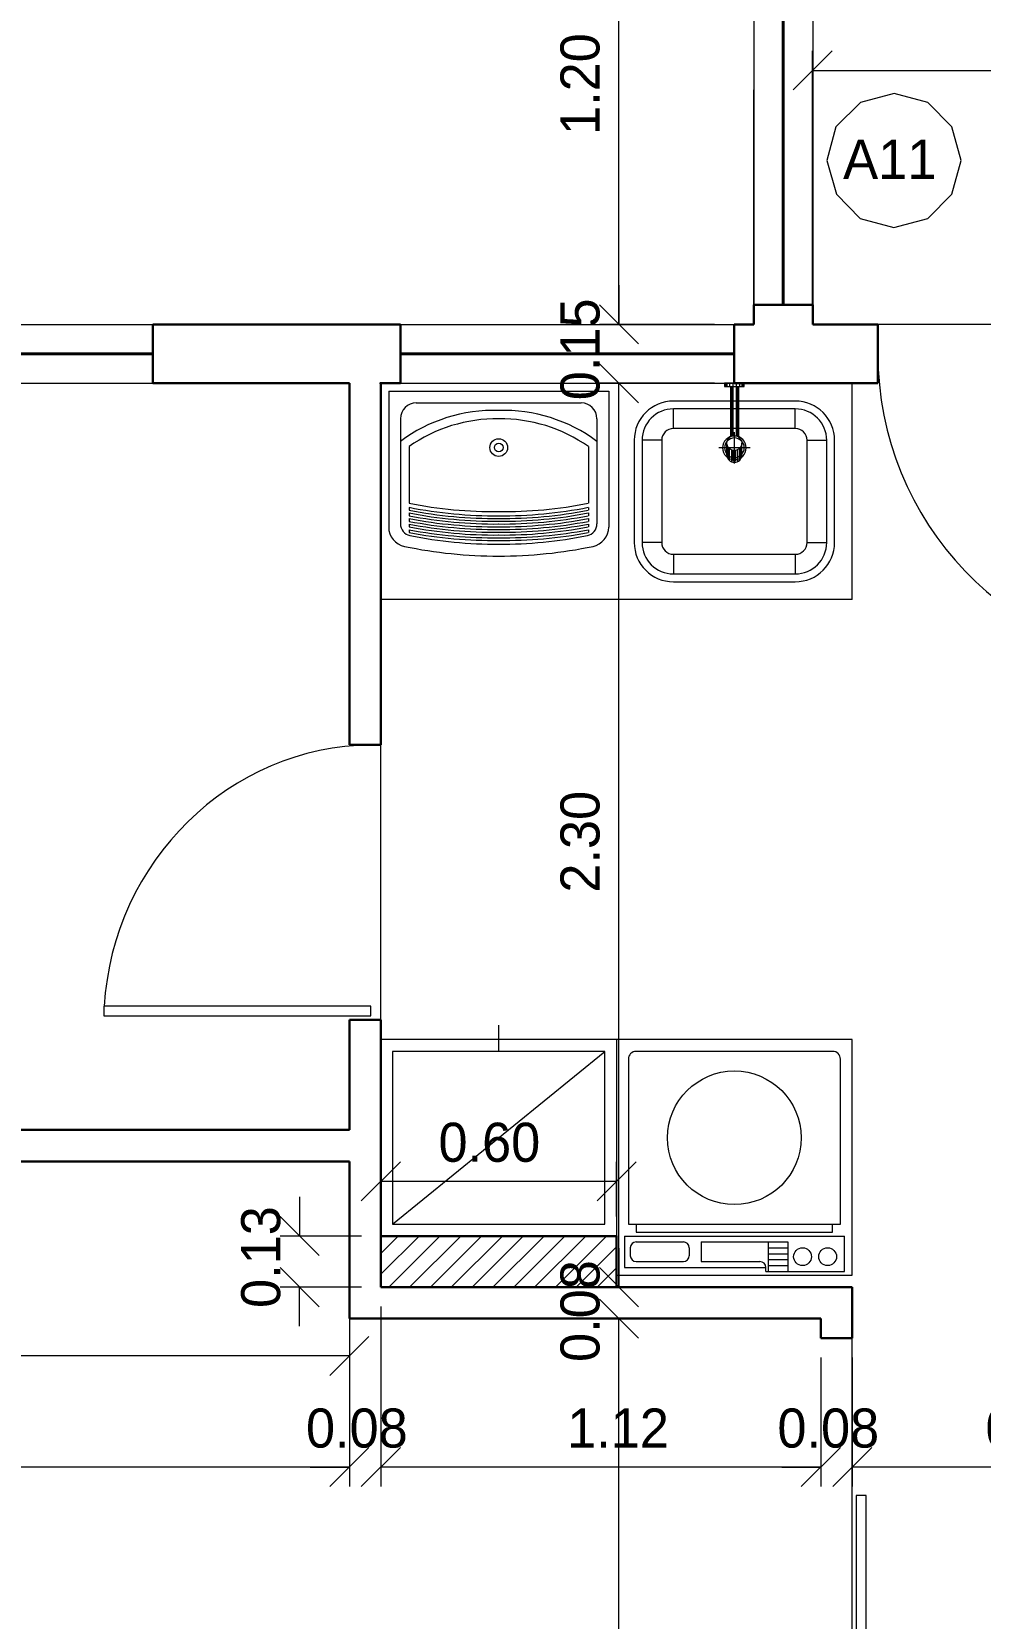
# Model space of a CAD drawing. Header units: metres. Extents: x 2.9 to 62.3, y 8 to 50.1.
# Drawn here: x 25.436 to 27.85, y 18.646 to 22.684 of the extents above; entities that cross this region are included whole.
import ezdxf
from ezdxf.enums import TextEntityAlignment as Align

# ---------------------------------------------------------------- set-up
doc = ezdxf.new("R2010")
doc.units = ezdxf.units.M
doc.header["$MEASUREMENT"] = 0
doc.linetypes.add('DGN Style 2', pattern=[1.009767, 0.60586, -0.403907])
doc.layers.get('Defpoints').update_dxf_attribs({"lineweight": 0})
for name, color, linetype, lineweight in [('00-EDIFICACOES TÉRREO', 7, 'Continuous', 0), ('34 - Mobiliário', 7, 'Continuous', 0), ('CORNIJAS_VAR NA PLANTA PTIPO 1', 7, 'Continuous', 0), ('Cotas', 13, 'Continuous', 0), ('Level 14', 7, 'Continuous', 0), ('Level 24-1', 7, 'Continuous', 0), ('Level 36', 7, 'Continuous', 0), ('Level 45', 7, 'Continuous', 0), ('Level 7', 7, 'Continuous', 0)]:
    doc.layers.add(name, color=color, linetype=linetype, lineweight=lineweight)
doc.styles.add('Style-INTL_ENGINEERING', font='INTL_ENGINEERING.shx')
doc.dimstyles.get("Standard").update_dxf_attribs({"dimtxt": 0.18, "dimasz": 0.18, "dimexe": 0.18, "dimexo": 0.0625, "dimgap": 0.09, "dimtad": 0, "dimtih": 1, "dimtoh": 1, "dimdec": 4, "dimzin": 1, "dimdsep": 46, "dimtxsty": 'Standard', "dimcen": 0, "dimadec": 0, "dimazin": 0, "dimtfac": 1, "dimtdec": 4, "dimtofl": 0, "dimtmove": 0, "dimatfit": 3, "dimfxl": 0, "dimtolj": 1, "dimtzin": 1, "dimarcsym": 0})

# ---------------------------------------------------------------- blocks, each defined once
blk = doc.blocks.new('*U36')
at = {"layer": 'Level 36', "color": 172, "linetype": 'Continuous', "lineweight": 13}
for p, q in [((-0.0243, 0.102), (-0.0243, 0.094)), ((-0.0225, 0.102), (-0.0225, 0.094)), ((-0.0191, 0.102), (-0.0191, 0.094)), ((-0.0129, 0.102), (-0.0129, 0.094)), ((-0.01, 0.094), (-0.01, -0.0339)), ((-0.0093, 0.094), (-0.0093, -0.0335)), ((-0.0075, 0.094), (-0.0075, -0.0326)), ((-0.0041, 0.102), (-0.0041, 0.094)), ((-0.0041, 0.094), (-0.0041, -0.0315)), ((0.0041, 0.102), (0.0041, 0.094)), ((0.0041, 0.094), (0.0041, -0.0315)), ((0.0075, 0.094), (0.0075, -0.0326)), ((0.0093, 0.094), (0.0093, -0.0335)), ((0.01, 0.094), (0.01, -0.0339)), ((0.0129, 0.102), (0.0129, 0.094)), ((0.0191, 0.102), (0.0191, 0.094)), ((0.0225, 0.102), (0.0225, 0.094)), ((0.0243, 0.102), (0.0243, 0.094)), ((0, -0.102), (0, -0.0222)), ((-0.0399, -0.0621), (0.0399, -0.0621)), ((-0.019, -0.08), (-0.019, -0.05)), ((-0.0183, -0.0552), (-0.0183, -0.0852)), ((-0.0165, -0.0594), (-0.0165, -0.0894)), ((-0.0131, -0.0638), (-0.0131, -0.0938)), ((-0.0075, -0.0675), (-0.0075, -0.0975)), ((0.0075, -0.0675), (0.0075, -0.0975)), ((0.0131, -0.0638), (0.0131, -0.0938)), ((0.0165, -0.0594), (0.0165, -0.0894)), ((0.0183, -0.0552), (0.0183, -0.0852)), ((0.019, -0.08), (0.019, -0.05))]:
    blk.add_line(p, q, dxfattribs=at)
at = {"layer": 'Level 36', "color": 172, "linetype": 'Continuous', "lineweight": 13, "extrusion": (0, 0, -1), "flags": 128}
for points in [[(-0.025, 0.094), (0.025, 0.094), (0.025, 0.102), (-0.025, 0.102)], [(0.004, -0.094), (0.004, -0.069), (-0.004, -0.069), (-0.004, -0.094)]]:
    blk.add_lwpolyline(points, close=True, dxfattribs=at)
at = {"layer": 'Level 36', "color": 172, "linetype": 'Continuous', "lineweight": 13, "extrusion": (0, 0, -1)}
blk.add_circle((0, -0.05), 0.019, dxfattribs=at)
for centre, radius, start, end in [((0, -0.0621), 0.03, 0, 180), ((0, -0.0621), 0.025, 0, 180), ((0, -0.0621), 0.03, 180, 0), ((0, -0.0621), 0.025, 180, 0), ((0, -0.08), 0.019, 180, 0)]:
    blk.add_arc(centre, radius, start, end, dxfattribs=at)
blk = doc.blocks.new('*U37')
at = {"layer": 'Level 36', "color": 172, "linetype": 'Continuous', "lineweight": 13}
for p, q in [((-0.155, 0.23), (0.155, 0.23)), ((-0.155, 0.21), (0.155, 0.21)), ((-0.155, 0.16), (-0.155, 0.21)), ((0.155, 0.16), (0.155, 0.21)), ((-0.255, -0.13), (-0.255, 0.13)), ((-0.235, -0.13), (-0.235, 0.13)), ((-0.185, 0.13), (-0.235, 0.13)), ((-0.185, -0.13), (-0.185, 0.13)), ((-0.155, 0.16), (0.155, 0.16)), ((0.185, 0.13), (0.185, -0.13)), ((0.185, 0.13), (0.235, 0.13)), ((0.235, 0.13), (0.235, -0.13)), ((0.255, 0.13), (0.255, -0.13)), ((-0.185, -0.13), (-0.235, -0.13)), ((0.155, -0.16), (-0.155, -0.16)), ((-0.155, -0.16), (-0.155, -0.21)), ((0.155, -0.16), (0.155, -0.21)), ((0.185, -0.13), (0.235, -0.13)), ((0.155, -0.21), (-0.155, -0.21)), ((0.155, -0.23), (-0.155, -0.23))]:
    blk.add_line(p, q, dxfattribs=at)
at = {"layer": 'Level 36', "color": 172, "linetype": 'Continuous', "lineweight": 13, "extrusion": (0, 0, -1)}
for centre, radius, start, end in [((0.155, 0.13), 0.1, 0, 90), ((0.155, 0.13), 0.08, 0, 90), ((-0.155, 0.13), 0.1, 90, 180), ((-0.155, 0.13), 0.08, 90, 180), ((0.155, 0.13), 0.03, 360, 90), ((-0.155, 0.13), 0.03, 90, 180), ((0.155, -0.13), 0.1, 270, 0), ((0.155, -0.13), 0.08, 270, 0), ((0.155, -0.13), 0.03, 270, 0), ((-0.155, -0.13), 0.1, 180, 270), ((-0.155, -0.13), 0.08, 180, 270), ((-0.155, -0.13), 0.03, 180, 270)]:
    blk.add_arc(centre, radius, start, end, dxfattribs=at)
blk = doc.blocks.new('*U38')
at = {"layer": 'Level 36', "color": 172, "linetype": 'Continuous', "lineweight": 13}
for p, q in [((-0.3, 0.3), (0.3, 0.3)), ((-0.3, -0.3), (-0.3, 0.3)), ((0.3, 0.3), (0.3, -0.3)), ((-0.27, -0.17), (-0.27, 0.25)), ((-0.25, 0.27), (0.25, 0.27)), ((0.27, 0.25), (0.27, -0.17)), ((0.3, 0.2), (0.3, -0.3)), ((0.28, -0.2), (-0.28, -0.2)), ((-0.28, -0.29), (-0.28, -0.2)), ((0.27, -0.17), (-0.27, -0.17)), ((-0.25, -0.19), (-0.25, -0.17)), ((0.25, -0.19), (-0.25, -0.19)), ((0.25, -0.17), (0.25, -0.19)), ((0.28, -0.2), (0.28, -0.28)), ((0.085, -0.215), (-0.1357, -0.215)), ((-0.1357, -0.215), (-0.1357, -0.29)), ((-0.0857, -0.23), (-0.1357, -0.23)), ((-0.0857, -0.215), (-0.0857, -0.29)), ((0.085, -0.215), (0.085, -0.265)), ((0.115, -0.23), (0.115, -0.25)), ((0.25, -0.215), (0.13, -0.215)), ((0.265, -0.23), (0.265, -0.25)), ((-0.0857, -0.245), (-0.1357, -0.245)), ((-0.0857, -0.26), (-0.1357, -0.26)), ((-0.0857, -0.275), (-0.1357, -0.275)), ((0.28, -0.28), (-0.08, -0.28)), ((-0.08, -0.29), (-0.08, -0.28)), ((0.085, -0.265), (-0.065, -0.265)), ((0.25, -0.265), (0.13, -0.265)), ((0.3, -0.3), (-0.3, -0.3)), ((-0.08, -0.29), (-0.28, -0.29))]:
    blk.add_line(p, q, dxfattribs=at)
at = {"layer": 'Level 36', "color": 172, "linetype": 'Continuous', "lineweight": 13, "extrusion": (0, 0, -1)}
for centre, radius in [((0, 0.05), 0.1701), ((0.2372, -0.2525), 0.0227), ((0.1735, -0.2525), 0.0227)]:
    blk.add_circle(centre, radius, dxfattribs=at)
for centre, radius, start, end in [((0.25, 0.25), 0.02, 0, 90), ((-0.25, 0.25), 0.02, 90, 180), ((-0.13, -0.23), 0.015, 0, 90), ((-0.25, -0.23), 0.015, 90, 180), ((0.065, -0.28), 0.015, 0, 90), ((-0.13, -0.25), 0.015, 270, 0), ((-0.25, -0.25), 0.015, 180, 270)]:
    blk.add_arc(centre, radius, start, end, dxfattribs=at)
blk = doc.blocks.new('*U39')
at = {"layer": 'Level 36', "color": 5, "linetype": 'Continuous', "lineweight": 13}
for p, q in [((-0.28, 0.2098), (-0.28, -0.1362)), ((-0.28, 0.2098), (0.28, 0.2098)), ((0.28, 0.2098), (0.28, -0.1362)), ((-0.21, 0.1798), (0.21, 0.1798)), ((-0.25, 0.1398), (-0.25, -0.128)), ((0.25, 0.1398), (0.25, -0.128)), ((-0.2282, 0.0687), (-0.2282, -0.0753)), ((0.2282, 0.0687), (0.2282, -0.0753)), ((-0.2282, -0.0858), (-0.2282, -0.0929)), ((-0.2282, -0.1001), (-0.2282, -0.1072)), ((-0.2282, -0.1143), (-0.2282, -0.1215)), ((0.2282, -0.0858), (0.2282, -0.0929)), ((0.2282, -0.1001), (0.2282, -0.1072)), ((0.2282, -0.1143), (0.2282, -0.1215)), ((-0.2282, -0.1286), (-0.2282, -0.1357)), ((-0.2282, -0.1428), (-0.2282, -0.1499)), ((0.2282, -0.1286), (0.2282, -0.1357)), ((0.2282, -0.1428), (0.2282, -0.1499))]:
    blk.add_line(p, q, dxfattribs=at)
for radius in [0.0225, 0.011]:
    blk.add_circle((0, 0.0663), radius, dxfattribs=at)
for centre, radius, start, end in [((-0.21, 0.1398), 0.04, 90, 180), ((0.21, 0.1398), 0.04, 0, 90), ((-0.0124, -0.2358), 0.3968, 88.2163, 126.789), ((-0.0048, -0.2483), 0.3878, 89.2963, 125.1797), ((0.0124, -0.2358), 0.3968, 53.211, 91.7837), ((0.0048, -0.2483), 0.3878, 54.8203, 90.7037), ((-0.0082, 1.0354), 1.1322, 258.7978, 270.4155), ((0.0082, 1.0354), 1.1322, 269.5845, 281.2022), ((-0.0082, 1.032), 1.1392, 258.8675, 270.4155), ((-0.0082, 1.032), 1.1462, 258.9363, 270.4155), ((-0.0082, 1.032), 1.1532, 259.0043, 270.4155), ((-0.0082, 1.032), 1.1602, 259.0715, 270.4155), ((-0.0082, 1.032), 1.1672, 259.1378, 270.4155), ((0.0082, 1.032), 1.1672, 269.5845, 280.8622), ((0.0082, 1.032), 1.1532, 269.5845, 280.9957), ((0.0082, 1.032), 1.1602, 269.5845, 280.9285), ((0.0082, 1.032), 1.1392, 269.5845, 281.1325), ((0.0082, 1.032), 1.1462, 269.5845, 281.0637), ((-0.23, -0.1362), 0.05, 180, 258.2868), ((-0.22, -0.128), 0.03, 180, 258.7018), ((-0.0082, 1.032), 1.1742, 259.2033, 270.4155), ((-0.0082, 1.032), 1.1812, 259.2681, 270.4155), ((-0.0082, 1.032), 1.1882, 259.3321, 270.4155), ((-0.0082, 1.032), 1.1952, 259.3953, 270.4155), ((-0.0082, 1.032), 1.2022, 259.4577, 270.4155), ((0, 0.9731), 1.1529, 258.7018, 270), ((0.0082, 1.032), 1.1952, 269.5845, 280.6047), ((0.0082, 1.032), 1.2022, 269.5845, 280.5423), ((0.0082, 1.032), 1.1812, 269.5845, 280.7319), ((0.0082, 1.032), 1.1882, 269.5845, 280.6679), ((0.0082, 1.032), 1.1742, 269.5845, 280.7967), ((0, 0.9731), 1.1529, 270, 281.2982), ((0.22, -0.128), 0.03, 281.2982, 0), ((0.23, -0.1362), 0.05, 281.7132, 0), ((0, 0.9731), 1.1829, 258.2868, 270), ((0, 0.9731), 1.1829, 270, 281.7132)]:
    blk.add_arc(centre, radius, start, end, dxfattribs=at)
blk = doc.blocks.new('*U19')
at = {"layer": 'Level 36', "color": 172, "linetype": 'Continuous', "lineweight": 13}
for p, q in [((-2.975, 3.33), (-2.975, 3.88)), ((-2.975, 3.33), (-4.175, 3.33)), ((-3.875, 2.18), (-3.875, 2.2467)), ((-3.575, 2.21), (-4.175, 2.21)), ((-3.575, 2.21), (-3.575, 1.71)), ((-4.145, 1.74), (-3.605, 2.18))]:
    blk.add_line(p, q, dxfattribs=at)
at = {"layer": 'Level 36', "color": 172, "linetype": 'Continuous', "lineweight": 13, "flags": 128}
blk.add_lwpolyline([(-4.145, 1.74), (-3.605, 1.74), (-3.605, 2.18), (-4.145, 2.18)], close=True, dxfattribs=at)
at = {"layer": 'Level 36', "color": 172, "linetype": 'Continuous', "lineweight": 13, "extrusion": (0, 0, -1)}
for name, p in [('*U36', (3.275, 3.778)), ('*U37', (3.275, 3.605)), ('*U38', (3.275, 1.91))]:
    blk.add_blockref(name, p, dxfattribs=at)
at = {"layer": 'Level 36', "color": 5, "linetype": 'Continuous', "lineweight": 13}
blk.add_blockref('*U39', (-3.875, 3.6502), dxfattribs=at)
blk = doc.blocks.new('*U70')
at = {"layer": 'Level 45', "color": 6, "linetype": 'Continuous', "lineweight": 0}
for p, q in [((-0.1446, -0.065), (-0.2746, 0.065)), ((-0.0915, -0.065), (-0.2215, 0.065)), ((-0.0385, -0.065), (-0.1685, 0.065)), ((0.0145, -0.065), (-0.1155, 0.065)), ((0.0675, -0.065), (-0.0625, 0.065)), ((0.1206, -0.065), (-0.0094, 0.065)), ((0.1736, -0.065), (0.0436, 0.065)), ((0.2266, -0.065), (0.0966, 0.065)), ((0.2797, -0.065), (0.1497, 0.065)), ((0.3, -0.0323), (0.2027, 0.065)), ((0.3, 0.0207), (0.2557, 0.065)), ((-0.1976, -0.065), (-0.3, 0.0374)), ((-0.2506, -0.065), (-0.3, -0.0156))]:
    blk.add_line(p, q, dxfattribs=at)
at = {"layer": 'Level 45', "color": 6, "linetype": 'Continuous', "lineweight": 30, "flags": 128}
blk.add_lwpolyline([(0.3, -0.065), (0.3, 0.065), (-0.3, 0.065), (-0.3, -0.065)], close=True, dxfattribs=at)
blk = doc.blocks.new('P80D_1')
at = {"layer": 'Level 14', "color": 7, "linetype": 'Continuous', "lineweight": 13}
for p, q in [((0.035, 0.875), (0.01, 0.875)), ((0.01, 0.875), (0.01, 0.075)), ((0.035, 0.075), (0.035, 0.875)), ((0.01, 0.075), (0.035, 0.075))]:
    blk.add_line(p, q, dxfattribs=at)
blk.add_arc((0, 0.0749), 0.8, 0.0001, 87.4926, dxfattribs=at)
at = {"layer": 'Level 7', "color": 7, "linetype": 'Continuous', "lineweight": 30}
for p, q in [((0, 0), (0, 0.15)), ((0.8, 0), (0.8, 0.15))]:
    blk.add_line(p, q, dxfattribs=at)
blk = doc.blocks.new('P70D_1')
at = {"layer": 'Level 14', "color": 7, "linetype": 'Continuous', "lineweight": 13}
for p, q in [((0.035, 0.705), (0.01, 0.705)), ((0.01, 0.705), (0.01, 0.025)), ((0.035, 0.025), (0.035, 0.705)), ((0.01, 0.025), (0.035, 0.025))]:
    blk.add_line(p, q, dxfattribs=at)
blk.add_ellipse((0.0073, 0.032), major_axis=(0.6611, -0.2141), ratio=0.965677, start_param=0.313159, end_param=1.833935, dxfattribs=at)
at = {"layer": 'Level 7', "color": 7, "linetype": 'Continuous', "lineweight": 30}
for p, q in [((0, 0), (0, 0.08)), ((0.7, 0), (0.7, 0.08))]:
    blk.add_line(p, q, dxfattribs=at)
blk = doc.blocks.new('J140B0')
at = {"layer": '34 - Mobiliário', "color": 7, "linetype": 'Continuous', "lineweight": 40}
blk.add_line((0, 0.075), (1.2, 0.075), dxfattribs=at)
at = {"layer": 'CORNIJAS_VAR NA PLANTA PTIPO 1', "color": 7, "linetype": 'Continuous', "lineweight": 30}
for p, q in [((0, 0), (0, 0.15)), ((1.2, 0), (1.2, 0.15))]:
    blk.add_line(p, q, dxfattribs=at)
at = {"layer": 'CORNIJAS_VAR NA PLANTA PTIPO 1', "color": 7, "linetype": 'Continuous', "lineweight": 0}
for p, q in [((0, 0.15), (1.2, 0.15)), ((0, 0), (1.2, 0))]:
    blk.add_line(p, q, dxfattribs=at)
blk = doc.blocks.new('*U72')
at = {"layer": '34 - Mobiliário', "color": 7, "linetype": 'Continuous', "lineweight": 40}
blk.add_line((0, 0.55), (0, -0.55), dxfattribs=at)
at = {"layer": 'CORNIJAS_VAR NA PLANTA PTIPO 1', "color": 7, "linetype": 'Continuous', "lineweight": 30}
for p, q in [((-0.075, 0.55), (0.075, 0.55)), ((-0.075, -0.55), (0.075, -0.55))]:
    blk.add_line(p, q, dxfattribs=at)
at = {"layer": 'CORNIJAS_VAR NA PLANTA PTIPO 1', "color": 7, "linetype": 'Continuous', "lineweight": 0}
for p, q in [((-0.075, 0.55), (-0.075, -0.55)), ((0.075, 0.55), (0.075, -0.55))]:
    blk.add_line(p, q, dxfattribs=at)
blk = doc.blocks.new('*U73')
at = {"layer": '34 - Mobiliário', "color": 7, "linetype": 'Continuous', "lineweight": 40}
blk.add_line((0.4246, 0), (-0.4246, 0), dxfattribs=at)
at = {"layer": 'CORNIJAS_VAR NA PLANTA PTIPO 1', "color": 7, "linetype": 'Continuous', "lineweight": 0}
for p, q in [((0.4246, 0.075), (-0.4246, 0.075)), ((0.4246, -0.075), (-0.4246, -0.075))]:
    blk.add_line(p, q, dxfattribs=at)
at = {"layer": 'CORNIJAS_VAR NA PLANTA PTIPO 1', "color": 7, "linetype": 'Continuous', "lineweight": 30}
for p, q in [((-0.4246, 0.075), (-0.4246, -0.075)), ((0.4246, 0.075), (0.4246, -0.075))]:
    blk.add_line(p, q, dxfattribs=at)
blk = doc.blocks.new('_Oblique')
at = {"color": 0, "linetype": 'ByBlock', "lineweight": -2}
blk.add_line((0.5, 0.5), (-0.5, -0.5), dxfattribs=at)
blk = doc.blocks.new('*D234')
at = {"layer": 'Cotas', "color": 2, "linetype": 'Continuous', "lineweight": 0}
for p, q in [((27.4235, 21.9886), (27.4235, 22.6349)), ((33.5753, 22.0385), (33.5753, 22.6349)), ((27.4235, 22.5854), (33.5753, 22.5854))]:
    blk.add_line(p, q, dxfattribs=at)
at = {"layer": 'Defpoints'}
for p in [(30.4994, 22.5854), (33.5753, 22.5854), (33.5753, 21.989), (27.4235, 21.9391)]:
    blk.add_point(p, dxfattribs=at)
at = {"layer": 'Cotas', "color": 2, "linetype": 'Continuous', "lineweight": 0, "xscale": 0.0995, "yscale": 0.0995, "zscale": 0.0995, "rotation": 180}
blk.add_blockref('_Oblique', (27.4235, 22.5854), dxfattribs=at)
at = {"layer": 'Cotas', "color": 2, "linetype": 'Continuous', "lineweight": 0, "xscale": 0.0995, "yscale": 0.0995, "zscale": 0.0995}
blk.add_blockref('_Oblique', (33.5753, 22.5854), dxfattribs=at)
at = {"layer": 'Cotas', "color": 2, "linetype": 'Continuous', "lineweight": 0, "style": 'Style-INTL_ENGINEERING'}
blk.add_text('6.15', height=0.0995, dxfattribs=at).set_placement((30.3829, 22.6847), align=Align.MIDDLE_LEFT)
blk = doc.blocks.new('*D398')
at = {"layer": 'Cotas', "color": 2, "linetype": 'Continuous', "lineweight": 0}
for p, q in [((27.3951, 19.409), (26.8812, 19.409)), ((26.9307, 15.409), (26.9307, 19.409)), ((27.27, 15.409), (26.8812, 15.409))]:
    blk.add_line(p, q, dxfattribs=at)
at = {"layer": 'Defpoints'}
for p in [(26.9307, 19.409), (27.4446, 19.409), (26.9307, 17.409), (27.3195, 15.409)]:
    blk.add_point(p, dxfattribs=at)
at = {"layer": 'Cotas', "color": 2, "linetype": 'Continuous', "lineweight": 0, "xscale": 0.0995, "yscale": 0.0995, "zscale": 0.0995}
for p, rotation in [((26.9307, 19.409), 90), ((26.9307, 15.409), 270)]:
    blk.add_blockref('_Oblique', p, dxfattribs=dict(at, rotation=rotation))
at = {"layer": 'Cotas', "color": 2, "linetype": 'Continuous', "lineweight": 0, "style": 'Style-INTL_ENGINEERING'}
blk.add_text('4.00', height=0.0995, rotation=90, dxfattribs=at).set_placement((26.8315, 17.2586), align=Align.MIDDLE_LEFT)
blk = doc.blocks.new('*D399')
at = {"layer": 'Cotas', "color": 2, "linetype": 'Continuous', "lineweight": 0}
for p, q in [((26.9307, 19.5885), (26.9307, 19.489)), ((27.475, 19.489), (26.8812, 19.489)), ((27.3951, 19.409), (26.8812, 19.409)), ((26.9307, 19.3095), (26.9307, 19.409))]:
    blk.add_line(p, q, dxfattribs=at)
at = {"layer": 'Defpoints'}
for p in [(26.9307, 19.489), (27.5246, 19.489), (26.9307, 19.449), (27.4446, 19.409)]:
    blk.add_point(p, dxfattribs=at)
at = {"layer": 'Cotas', "color": 2, "linetype": 'Continuous', "lineweight": 0, "xscale": 0.0995, "yscale": 0.0995, "zscale": 0.0995}
for p, rotation in [((26.9307, 19.489), 270), ((26.9307, 19.409), 90)]:
    blk.add_blockref('_Oblique', p, dxfattribs=dict(at, rotation=rotation))
at = {"layer": 'Cotas', "color": 2, "linetype": 'Continuous', "lineweight": 0, "style": 'Style-INTL_ENGINEERING'}
blk.add_text('0.08', height=0.0995, rotation=90, dxfattribs=at).set_placement((26.8315, 19.2986), align=Align.MIDDLE_LEFT)
blk = doc.blocks.new('*D400')
at = {"layer": 'Cotas', "color": 2, "linetype": 'Continuous', "lineweight": 0}
for p, q in [((27.1743, 21.789), (26.8812, 21.789)), ((26.9307, 19.489), (26.9307, 21.789)), ((27.475, 19.489), (26.8812, 19.489))]:
    blk.add_line(p, q, dxfattribs=at)
at = {"layer": 'Defpoints'}
for p in [(26.9307, 21.789), (27.2238, 21.789), (26.9307, 20.639), (27.5246, 19.489)]:
    blk.add_point(p, dxfattribs=at)
at = {"layer": 'Cotas', "color": 2, "linetype": 'Continuous', "lineweight": 0, "xscale": 0.0995, "yscale": 0.0995, "zscale": 0.0995}
for p, rotation in [((26.9307, 21.789), 90), ((26.9307, 19.489), 270)]:
    blk.add_blockref('_Oblique', p, dxfattribs=dict(at, rotation=rotation))
at = {"layer": 'Cotas', "color": 2, "linetype": 'Continuous', "lineweight": 0, "style": 'Style-INTL_ENGINEERING'}
blk.add_text('2.30', height=0.0995, rotation=90, dxfattribs=at).set_placement((26.8315, 20.4929), align=Align.MIDDLE_LEFT)
blk = doc.blocks.new('*D401')
at = {"layer": 'Cotas', "color": 2, "linetype": 'Continuous', "lineweight": 0}
for p, q in [((26.9307, 22.0385), (26.9307, 21.939)), ((27.1743, 21.939), (26.8812, 21.939)), ((27.1743, 21.789), (26.8812, 21.789)), ((26.9307, 21.6895), (26.9307, 21.789))]:
    blk.add_line(p, q, dxfattribs=at)
at = {"layer": 'Defpoints'}
for p in [(26.9307, 21.939), (27.2238, 21.939), (26.9307, 21.864), (27.2238, 21.789)]:
    blk.add_point(p, dxfattribs=at)
at = {"layer": 'Cotas', "color": 2, "linetype": 'Continuous', "lineweight": 0, "xscale": 0.0995, "yscale": 0.0995, "zscale": 0.0995}
for p, rotation in [((26.9307, 21.939), 270), ((26.9307, 21.789), 90)]:
    blk.add_blockref('_Oblique', p, dxfattribs=dict(at, rotation=rotation))
at = {"layer": 'Cotas', "color": 2, "linetype": 'Continuous', "lineweight": 0, "style": 'Style-INTL_ENGINEERING'}
blk.add_text('0.15', height=0.0995, rotation=90, dxfattribs=at).set_placement((26.8315, 21.746), align=Align.MIDDLE_LEFT)
blk = doc.blocks.new('*D402')
at = {"layer": 'Cotas', "color": 2, "linetype": 'Continuous', "lineweight": 0}
for p, q in [((27.374, 23.139), (26.8812, 23.139)), ((26.9307, 21.939), (26.9307, 23.139)), ((27.1743, 21.939), (26.8812, 21.939))]:
    blk.add_line(p, q, dxfattribs=at)
at = {"layer": 'Defpoints'}
for p in [(26.9307, 23.139), (27.4235, 23.139), (26.9307, 22.539), (27.2238, 21.939)]:
    blk.add_point(p, dxfattribs=at)
at = {"layer": 'Cotas', "color": 2, "linetype": 'Continuous', "lineweight": 0, "xscale": 0.0995, "yscale": 0.0995, "zscale": 0.0995}
for p, rotation in [((26.9307, 23.139), 90), ((26.9307, 21.939), 270)]:
    blk.add_blockref('_Oblique', p, dxfattribs=dict(at, rotation=rotation))
at = {"layer": 'Cotas', "color": 2, "linetype": 'Continuous', "lineweight": 0, "style": 'Style-INTL_ENGINEERING'}
blk.add_text('1.20', height=0.0995, rotation=90, dxfattribs=at).set_placement((26.8315, 22.421), align=Align.MIDDLE_LEFT)
blk = doc.blocks.new('*D408')
at = {"layer": 'Cotas', "color": 2, "linetype": 'Continuous', "lineweight": 0}
for p, q in [((28.34, 19.3892), (28.0035, 19.3892)), ((28.053, 15.409), (28.053, 19.3892)), ((27.6241, 15.409), (28.1025, 15.409))]:
    blk.add_line(p, q, dxfattribs=at)
at = {"layer": 'Defpoints'}
for p in [(28.053, 19.3892), (28.3895, 19.3892), (28.053, 17.3991), (27.5746, 15.409)]:
    blk.add_point(p, dxfattribs=at)
at = {"layer": 'Cotas', "color": 2, "linetype": 'Continuous', "lineweight": 0, "xscale": 0.0995, "yscale": 0.0995, "zscale": 0.0995}
for p, rotation in [((28.053, 19.3892), 90), ((28.053, 15.409), 270)]:
    blk.add_blockref('_Oblique', p, dxfattribs=dict(at, rotation=rotation))
at = {"layer": 'Cotas', "color": 2, "linetype": 'Continuous', "lineweight": 0, "style": 'Style-INTL_ENGINEERING'}
blk.add_text('3.98', height=0.0995, rotation=90, dxfattribs=at).set_placement((27.9537, 17.257), align=Align.MIDDLE_LEFT)
blk = doc.blocks.new('*D412')
at = {"layer": 'Cotas', "color": 2, "linetype": 'Continuous', "lineweight": 0}
for p, q in [((27.473, 23.139), (28.1025, 23.139)), ((28.053, 21.939), (28.053, 23.139)), ((28.265, 21.939), (28.0035, 21.939))]:
    blk.add_line(p, q, dxfattribs=at)
at = {"layer": 'Defpoints'}
for p in [(27.4235, 23.139), (28.053, 23.139), (28.053, 22.539), (28.3145, 21.939)]:
    blk.add_point(p, dxfattribs=at)
at = {"layer": 'Cotas', "color": 2, "linetype": 'Continuous', "lineweight": 0, "xscale": 0.0995, "yscale": 0.0995, "zscale": 0.0995}
for p, rotation in [((28.053, 23.139), 90), ((28.053, 21.939), 270)]:
    blk.add_blockref('_Oblique', p, dxfattribs=dict(at, rotation=rotation))
at = {"layer": 'Cotas', "color": 2, "linetype": 'Continuous', "lineweight": 0, "style": 'Style-INTL_ENGINEERING'}
blk.add_text('1.20', height=0.0995, rotation=90, dxfattribs=at).set_placement((27.9537, 22.421), align=Align.MIDDLE_LEFT)
blk = doc.blocks.new('*D472')
at = {"layer": 'Cotas', "color": 2, "linetype": 'Continuous', "lineweight": 0}
for p, q in [((28.4395, 19.3397), (28.4395, 18.9817)), ((27.5246, 19.3095), (27.5246, 18.9817)), ((28.4395, 19.0312), (27.5246, 19.0312))]:
    blk.add_line(p, q, dxfattribs=at)
at = {"layer": 'Defpoints'}
for p in [(28.4395, 19.3892), (27.5246, 19.359), (27.5246, 19.0312), (27.982, 19.0312)]:
    blk.add_point(p, dxfattribs=at)
at = {"layer": 'Cotas', "color": 2, "linetype": 'Continuous', "lineweight": 0, "xscale": 0.0995, "yscale": 0.0995, "zscale": 0.0995, "rotation": 180}
blk.add_blockref('_Oblique', (27.5246, 19.0312), dxfattribs=at)
at = {"layer": 'Cotas', "color": 2, "linetype": 'Continuous', "lineweight": 0, "xscale": 0.0995, "yscale": 0.0995, "zscale": 0.0995}
blk.add_blockref('_Oblique', (28.4395, 19.0312), dxfattribs=at)
at = {"layer": 'Cotas', "color": 2, "linetype": 'Continuous', "lineweight": 0, "style": 'Style-INTL_ENGINEERING'}
blk.add_text('0.91', height=0.0995, dxfattribs=at).set_placement((27.8636, 19.1304), align=Align.MIDDLE_LEFT)
blk = doc.blocks.new('*D473')
at = {"layer": 'Cotas', "color": 2, "linetype": 'Continuous', "lineweight": 0}
for p, q in [((27.4446, 19.3095), (27.4446, 18.9817)), ((27.5246, 19.3095), (27.5246, 18.9817)), ((27.3451, 19.0312), (27.4446, 19.0312)), ((27.6241, 19.0312), (27.5246, 19.0312))]:
    blk.add_line(p, q, dxfattribs=at)
at = {"layer": 'Defpoints'}
for p in [(27.4446, 19.359), (27.5246, 19.359), (27.4446, 19.0312), (27.4845, 19.0312)]:
    blk.add_point(p, dxfattribs=at)
at = {"layer": 'Cotas', "color": 2, "linetype": 'Continuous', "lineweight": 0, "xscale": 0.0995, "yscale": 0.0995, "zscale": 0.0995}
blk.add_blockref('_Oblique', (27.4446, 19.0312), dxfattribs=at)
at = {"layer": 'Cotas', "color": 2, "linetype": 'Continuous', "lineweight": 0, "xscale": 0.0995, "yscale": 0.0995, "zscale": 0.0995, "rotation": 180}
blk.add_blockref('_Oblique', (27.5246, 19.0312), dxfattribs=at)
at = {"layer": 'Cotas', "color": 2, "linetype": 'Continuous', "lineweight": 0, "style": 'Style-INTL_ENGINEERING'}
blk.add_text('0.08', height=0.0995, dxfattribs=at).set_placement((27.3341, 19.1304), align=Align.MIDDLE_LEFT)
blk = doc.blocks.new('*D474')
at = {"layer": 'Cotas', "color": 2, "linetype": 'Continuous', "lineweight": 0}
for p, q in [((26.3245, 19.4395), (26.3245, 18.9817)), ((27.4446, 19.3095), (27.4446, 18.9817)), ((27.4446, 19.0312), (26.3245, 19.0312))]:
    blk.add_line(p, q, dxfattribs=at)
at = {"layer": 'Defpoints'}
for p in [(26.3245, 19.489), (27.4446, 19.359), (26.3245, 19.0312), (26.8846, 19.0312)]:
    blk.add_point(p, dxfattribs=at)
at = {"layer": 'Cotas', "color": 2, "linetype": 'Continuous', "lineweight": 0, "xscale": 0.0995, "yscale": 0.0995, "zscale": 0.0995, "rotation": 180}
blk.add_blockref('_Oblique', (26.3245, 19.0312), dxfattribs=at)
at = {"layer": 'Cotas', "color": 2, "linetype": 'Continuous', "lineweight": 0, "xscale": 0.0995, "yscale": 0.0995, "zscale": 0.0995}
blk.add_blockref('_Oblique', (27.4446, 19.0312), dxfattribs=at)
at = {"layer": 'Cotas', "color": 2, "linetype": 'Continuous', "lineweight": 0, "style": 'Style-INTL_ENGINEERING'}
blk.add_text('1.12', height=0.0995, dxfattribs=at).set_placement((26.7989, 19.1304), align=Align.MIDDLE_LEFT)
blk = doc.blocks.new('*D475')
at = {"layer": 'Cotas', "color": 2, "linetype": 'Continuous', "lineweight": 0}
for p, q in [((26.3245, 19.4395), (26.3245, 18.9817)), ((26.2446, 19.3595), (26.2446, 18.9817)), ((26.1451, 19.0312), (26.2446, 19.0312)), ((26.4241, 19.0312), (26.3245, 19.0312))]:
    blk.add_line(p, q, dxfattribs=at)
at = {"layer": 'Defpoints'}
for p in [(26.3245, 19.489), (26.2446, 19.409), (26.2446, 19.0312), (26.2846, 19.0312)]:
    blk.add_point(p, dxfattribs=at)
at = {"layer": 'Cotas', "color": 2, "linetype": 'Continuous', "lineweight": 0, "xscale": 0.0995, "yscale": 0.0995, "zscale": 0.0995}
blk.add_blockref('_Oblique', (26.2446, 19.0312), dxfattribs=at)
at = {"layer": 'Cotas', "color": 2, "linetype": 'Continuous', "lineweight": 0, "xscale": 0.0995, "yscale": 0.0995, "zscale": 0.0995, "rotation": 180}
blk.add_blockref('_Oblique', (26.3245, 19.0312), dxfattribs=at)
at = {"layer": 'Cotas', "color": 2, "linetype": 'Continuous', "lineweight": 0, "style": 'Style-INTL_ENGINEERING'}
blk.add_text('0.08', height=0.0995, dxfattribs=at).set_placement((26.1341, 19.1304), align=Align.MIDDLE_LEFT)
blk = doc.blocks.new('*D476')
at = {"layer": 'Cotas', "color": 2, "linetype": 'Continuous', "lineweight": 0}
for p, q in [((22.9646, 19.3595), (22.9646, 18.9817)), ((26.2446, 19.3595), (26.2446, 18.9817)), ((26.2446, 19.0312), (22.9646, 19.0312))]:
    blk.add_line(p, q, dxfattribs=at)
at = {"layer": 'Defpoints'}
for p in [(22.9646, 19.409), (26.2446, 19.409), (22.9646, 19.0312), (24.6046, 19.0312)]:
    blk.add_point(p, dxfattribs=at)
at = {"layer": 'Cotas', "color": 2, "linetype": 'Continuous', "lineweight": 0, "xscale": 0.0995, "yscale": 0.0995, "zscale": 0.0995, "rotation": 180}
blk.add_blockref('_Oblique', (22.9646, 19.0312), dxfattribs=at)
at = {"layer": 'Cotas', "color": 2, "linetype": 'Continuous', "lineweight": 0, "xscale": 0.0995, "yscale": 0.0995, "zscale": 0.0995}
blk.add_blockref('_Oblique', (26.2446, 19.0312), dxfattribs=at)
at = {"layer": 'Cotas', "color": 2, "linetype": 'Continuous', "lineweight": 0, "style": 'Style-INTL_ENGINEERING'}
blk.add_text('3.28', height=0.0995, dxfattribs=at).set_placement((24.4628, 19.1304), align=Align.MIDDLE_LEFT)
blk = doc.blocks.new('*D254')
at = {"layer": 'Cotas', "color": 2, "linetype": 'Continuous', "lineweight": 0}
for p, q in [((24.0446, 19.8395), (24.0446, 19.2645)), ((26.2446, 19.7595), (26.2446, 19.2645)), ((26.2446, 19.314), (24.0446, 19.314))]:
    blk.add_line(p, q, dxfattribs=at)
at = {"layer": 'Defpoints'}
for p in [(24.0446, 19.889), (26.2446, 19.809), (24.0446, 19.314), (25.1445, 19.314)]:
    blk.add_point(p, dxfattribs=at)
at = {"layer": 'Cotas', "color": 2, "linetype": 'Continuous', "lineweight": 0, "xscale": 0.0995, "yscale": 0.0995, "zscale": 0.0995, "rotation": 180}
blk.add_blockref('_Oblique', (24.0446, 19.314), dxfattribs=at)
at = {"layer": 'Cotas', "color": 2, "linetype": 'Continuous', "lineweight": 0, "xscale": 0.0995, "yscale": 0.0995, "zscale": 0.0995}
blk.add_blockref('_Oblique', (26.2446, 19.314), dxfattribs=at)
at = {"layer": 'Cotas', "color": 2, "linetype": 'Continuous', "lineweight": 0, "style": 'Style-INTL_ENGINEERING'}
blk.add_text('2.20', height=0.0995, dxfattribs=at).set_placement((24.9985, 19.4132), align=Align.MIDDLE_LEFT)
blk = doc.blocks.new('*U148')
at = {"layer": '00-EDIFICACOES TÉRREO', "color": 4, "linetype": 'Continuous', "lineweight": 0, "flags": 128}
blk.add_lwpolyline([(0.003424, 0.000005), (0.002945, 0.001718), (0.001718, 0.002961), (0.000001, 0.003416), (-0.001712, 0.002959), (-0.002959, 0.001719), (-0.003415, 0.000002), (-0.002935, -0.001711), (-0.001722, -0.00295), (-0.000005, -0.003405), (0.001726, -0.002939), (0.002946, -0.001713)], close=True, dxfattribs=at)
at = {"layer": '00-EDIFICACOES TÉRREO', "color": 4, "linetype": 'Continuous', "lineweight": 0, "style": 'Style-INTL_ENGINEERING'}
blk.add_text('A11', height=0.0019994, rotation=359.99988, dxfattribs=at).set_placement((-0.00259, -0.00093))
blk = doc.blocks.new('*D275')
at = {"layer": 'Cotas', "color": 2, "linetype": 'Continuous', "lineweight": 0}
for p, q in [((26.118, 19.7185), (26.118, 19.619)), ((26.2751, 19.619), (26.0685, 19.619)), ((26.2751, 19.489), (26.0685, 19.489)), ((26.118, 19.3895), (26.118, 19.489))]:
    blk.add_line(p, q, dxfattribs=at)
at = {"layer": 'Defpoints'}
for p in [(26.118, 19.619), (26.3245, 19.619), (26.118, 19.554), (26.3245, 19.489)]:
    blk.add_point(p, dxfattribs=at)
at = {"layer": 'Cotas', "color": 2, "linetype": 'Continuous', "lineweight": 0, "xscale": 0.0995, "yscale": 0.0995, "zscale": 0.0995}
for p, rotation in [((26.118, 19.619), 270), ((26.118, 19.489), 90)]:
    blk.add_blockref('_Oblique', p, dxfattribs=dict(at, rotation=rotation))
at = {"layer": 'Cotas', "color": 2, "linetype": 'Continuous', "lineweight": 0, "style": 'Style-INTL_ENGINEERING'}
blk.add_text('0.13', height=0.0995, rotation=90, dxfattribs=at).set_placement((26.0188, 19.436), align=Align.MIDDLE_LEFT)
blk = doc.blocks.new('*D276')
at = {"layer": 'Cotas', "color": 2, "linetype": 'Continuous', "lineweight": 0}
for p, q in [((26.3245, 19.6685), (26.3245, 19.8079)), ((26.9246, 19.6685), (26.9246, 19.8079)), ((26.3245, 19.7584), (26.9246, 19.7584))]:
    blk.add_line(p, q, dxfattribs=at)
at = {"layer": 'Defpoints'}
for p in [(26.6246, 19.7584), (26.9246, 19.7584), (26.3245, 19.619), (26.9246, 19.619)]:
    blk.add_point(p, dxfattribs=at)
at = {"layer": 'Cotas', "color": 2, "linetype": 'Continuous', "lineweight": 0, "xscale": 0.0995, "yscale": 0.0995, "zscale": 0.0995, "rotation": 180}
blk.add_blockref('_Oblique', (26.3245, 19.7584), dxfattribs=at)
at = {"layer": 'Cotas', "color": 2, "linetype": 'Continuous', "lineweight": 0, "xscale": 0.0995, "yscale": 0.0995, "zscale": 0.0995}
blk.add_blockref('_Oblique', (26.9246, 19.7584), dxfattribs=at)
at = {"layer": 'Cotas', "color": 2, "linetype": 'Continuous', "lineweight": 0, "style": 'Style-INTL_ENGINEERING'}
blk.add_text('0.60', height=0.0995, dxfattribs=at).set_placement((26.4714, 19.8576), align=Align.MIDDLE_LEFT)

msp = doc.modelspace()

# ---------------------------------------------------------------- linework, layer by layer
at = {"layer": '00-EDIFICACOES TÉRREO', "color": 7, "linetype": 'Continuous', "lineweight": 13, "flags": 128}
msp.add_lwpolyline([(27.5596, 18.959), (27.5346, 18.959), (27.5346, 18.159), (27.5596, 18.159)], close=True, dxfattribs=at)
at = {"layer": 'CORNIJAS_VAR NA PLANTA PTIPO 1', "color": 7, "linetype": 'Continuous', "lineweight": 30}
for p, q in [((27.2738, 21.939), (27.2738, 21.9891)), ((27.4238, 21.939), (27.4238, 21.989)), ((26.3745, 21.939), (25.7446, 21.939)), ((27.2738, 21.939), (27.2238, 21.939)), ((27.5897, 21.939), (27.4238, 21.939)), ((26.2446, 21.789), (25.7445, 21.789)), ((26.2446, 20.869), (26.2446, 21.789)), ((26.3245, 20.869), (26.3245, 21.789)), ((26.3745, 21.789), (26.3245, 21.789)), ((27.5897, 21.789), (27.2238, 21.789)), ((26.2446, 19.889), (26.2446, 20.169)), ((26.3245, 19.489), (26.3245, 20.169)), ((26.2446, 19.889), (24.0446, 19.889)), ((26.2446, 19.809), (22.9645, 19.809)), ((26.2446, 19.409), (26.2446, 19.809)), ((27.5246, 19.489), (26.3245, 19.489)), ((27.5246, 19.489), (27.5246, 19.359)), ((27.4445, 19.409), (26.2446, 19.409)), ((27.4445, 19.409), (27.4445, 19.359)), ((27.5246, 19.359), (27.4445, 19.359))]:
    msp.add_line(p, q, dxfattribs=at)
at = {"layer": 'CORNIJAS_VAR NA PLANTA PTIPO 1', "color": 7, "linetype": 'Continuous', "lineweight": 0}
for p, q in [((28.3897, 21.939), (27.5897, 21.9391)), ((26.3245, 20.169), (26.3245, 20.869)), ((27.5246, 18.559), (27.5246, 19.359))]:
    msp.add_line(p, q, dxfattribs=at)
at = {"layer": 'CORNIJAS_VAR NA PLANTA PTIPO 1', "color": 7, "linetype": 'Continuous', "lineweight": 30}
msp.add_point((26.3245, 21.789), dxfattribs=at)
at = {"layer": 'Level 24-1', "color": 7, "linetype": 'DGN Style 2', "lineweight": 0, "flags": 128}
msp.add_lwpolyline([(33.7253, 21.9391), (38.0346, 21.939), (38.0346, 22.689), (46.8646, 22.689), (46.8646, 21.289), (50.6245, 21.289), (50.6245, 14.579), (49.9246, 14.579), (49.9246, 14.079), (49.3745, 13.529), (39.8467, 13.529), (39.2267, 12.909), (31.9114, 12.909), (31.6938, 13.1263), (29.3053, 13.1263), (29.0877, 12.909), (21.7724, 12.909), (21.1524, 13.529), (11.6245, 13.529), (11.0746, 14.079), (11.0746, 14.579), (10.3745, 14.579), (10.3745, 21.289), (14.1346, 21.289), (14.1346, 22.689), (22.9645, 22.689), (22.9645, 21.939), (27.2738, 21.939), (27.2738, 26.7246), (33.7241, 26.7246), (33.7253, 21.9391)], dxfattribs=at)

# ---------------------------------------------------------------- block references
at = {"layer": '00-EDIFICACOES TÉRREO', "color": 4, "linetype": 'Continuous', "lineweight": 0, "xscale": 50.00000000487893, "yscale": 50.00000000487893, "zscale": 50.00000000487893, "rotation": 0.0008004141529982}
msp.add_blockref('*U148', (27.6308, 22.3558), dxfattribs=at)
at = {"layer": 'CORNIJAS_VAR NA PLANTA PTIPO 1', "color": 7, "linetype": 'Continuous', "lineweight": 30, "extrusion": (0, 0, -1)}
msp.add_blockref('*U72', (-27.3488, 22.5391), dxfattribs=at)
at = {"layer": 'CORNIJAS_VAR NA PLANTA PTIPO 1', "color": 7, "linetype": 'Continuous', "lineweight": 30, "xscale": 0.9999953433792164, "yscale": -0.9999953433792164}
msp.add_blockref('J140B0', (24.5445, 21.939), dxfattribs=at)
at = {"layer": 'CORNIJAS_VAR NA PLANTA PTIPO 1', "color": 7, "linetype": 'Continuous', "lineweight": 0, "extrusion": (0, 0, -1)}
msp.add_blockref('*U73', (-26.7992, 21.864), dxfattribs=at)
at = {"layer": 'Level 36', "color": 172, "linetype": 'Continuous', "lineweight": 13}
msp.add_blockref('*U19', (30.4996, 17.909), dxfattribs=at)
at = {"layer": 'Level 45', "color": 6, "linetype": 'Continuous', "lineweight": 30, "extrusion": (0, 0, -1)}
msp.add_blockref('*U70', (-26.6245, 19.554), dxfattribs=at)
at = {"layer": 'Level 7', "color": 7, "linetype": 'Continuous', "lineweight": 30}
for name, p, xscale, yscale, rotation in [('P80D_1', (28.3897, 21.9391), 1.000000000010841, 1.000000000010841, 179.9997331952823), ('P70D_1', (26.3245, 20.169), 1.000004656718361, 1.000004656718361, 89.99919958957422)]:
    msp.add_blockref(name, p, dxfattribs=dict(at, xscale=xscale, yscale=yscale, rotation=rotation))

# ---------------------------------------------------------------- dimensions: what is measured, and where the dimension line sits
at = {"layer": 'Cotas', "color": 2, "linetype": 'Continuous', "lineweight": 0}
for base, p1, p2, angle, override, picture, middle in [((26.9307, 23.139), (27.2238, 21.939), (27.4235, 23.139), 90, {"dimtxt": 0.0995, "dimasz": 0.0995, "dimexe": 0.0495, "dimexo": 0.0495, "dimgap": 0.0495, "dimtad": 1, "dimtih": 0, "dimtoh": 0, "dimdec": 2, "dimzin": 3, "dimtxsty": 'Style-INTL_ENGINEERING', "dimblk": 'Oblique', "dimclre": 2, "dimtdec": 2, "dimatfit": 1, "dimfrac": 2, "dimtolj": 0, "dimtzin": 3, "dimlwe": 0}, '*D402', (26.9307, 22.539)), ((28.053, 23.139), (28.3145, 21.939), (27.4235, 23.139), 90, {"dimtxt": 0.0995, "dimasz": 0.0995, "dimexe": 0.0495, "dimexo": 0.0495, "dimgap": 0.0495, "dimtad": 1, "dimtih": 0, "dimtoh": 0, "dimdec": 2, "dimzin": 3, "dimtxsty": 'Style-INTL_ENGINEERING', "dimblk": 'Oblique', "dimclre": 2, "dimtdec": 2, "dimatfit": 1, "dimfrac": 2, "dimtolj": 0, "dimtzin": 3, "dimlwe": 0}, '*D412', (28.053, 22.539)), ((26.9307, 21.789), (27.5246, 19.489), (27.2238, 21.789), 90, {"dimtxt": 0.0995, "dimasz": 0.0995, "dimexe": 0.0495, "dimexo": 0.0495, "dimgap": 0.0495, "dimtad": 1, "dimtih": 0, "dimtoh": 0, "dimdec": 2, "dimzin": 3, "dimtxsty": 'Style-INTL_ENGINEERING', "dimblk": 'Oblique', "dimclre": 2, "dimtdec": 2, "dimatfit": 1, "dimfrac": 2, "dimtolj": 0, "dimtzin": 3, "dimlwe": 0}, '*D400', (26.9307, 20.639)), ((24.0446, 19.314), (26.2446, 19.809), (24.0446, 19.889), 180, {"dimtxt": 0.0995, "dimasz": 0.0995, "dimexe": 0.0495, "dimexo": 0.0495, "dimgap": 0.0495, "dimtad": 1, "dimtih": 0, "dimtoh": 0, "dimdec": 2, "dimzin": 3, "dimtxsty": 'Style-INTL_ENGINEERING', "dimblk": 'Oblique', "dimclre": 2, "dimtdec": 2, "dimatfit": 1, "dimtolj": 0, "dimtzin": 3, "dimlwe": 0}, '*D254', (25.1445, 19.314)), ((26.3245, 19.0312), (27.4445, 19.359), (26.3245, 19.489), 180, {"dimtxt": 0.0995, "dimasz": 0.0995, "dimexe": 0.0495, "dimexo": 0.0495, "dimgap": 0.0495, "dimtad": 1, "dimtih": 0, "dimtoh": 0, "dimdec": 2, "dimzin": 3, "dimtxsty": 'Style-INTL_ENGINEERING', "dimblk": 'Oblique', "dimclre": 2, "dimtdec": 2, "dimatfit": 1, "dimtolj": 0, "dimtzin": 3, "dimlwe": 0}, '*D474', (26.8846, 19.0312)), ((26.9307, 19.409), (27.3195, 15.409), (27.4445, 19.409), 90, {"dimtxt": 0.0995, "dimasz": 0.0995, "dimexe": 0.0495, "dimexo": 0.0495, "dimgap": 0.0495, "dimtad": 1, "dimtih": 0, "dimtoh": 0, "dimdec": 2, "dimzin": 3, "dimtxsty": 'Style-INTL_ENGINEERING', "dimblk": 'Oblique', "dimclre": 2, "dimtdec": 2, "dimatfit": 1, "dimfrac": 2, "dimtolj": 0, "dimtzin": 3, "dimlwe": 0}, '*D398', (26.9307, 17.409)), ((28.053, 19.3892), (27.5746, 15.409), (28.3895, 19.3892), 90, {"dimtxt": 0.0995, "dimasz": 0.0995, "dimexe": 0.0495, "dimexo": 0.0495, "dimgap": 0.0495, "dimtad": 1, "dimtih": 0, "dimtoh": 0, "dimdec": 2, "dimzin": 3, "dimtxsty": 'Style-INTL_ENGINEERING', "dimblk": 'Oblique', "dimclre": 2, "dimtdec": 2, "dimatfit": 1, "dimfrac": 2, "dimtolj": 0, "dimtzin": 3, "dimlwe": 0}, '*D408', (28.053, 17.3991)), ((22.9645, 19.0312), (26.2446, 19.409), (22.9645, 19.409), 180, {"dimtxt": 0.0995, "dimasz": 0.0995, "dimexe": 0.0495, "dimexo": 0.0495, "dimgap": 0.0495, "dimtad": 1, "dimtih": 0, "dimtoh": 0, "dimdec": 2, "dimzin": 3, "dimtxsty": 'Style-INTL_ENGINEERING', "dimblk": 'Oblique', "dimclre": 2, "dimtdec": 2, "dimatfit": 1, "dimtolj": 0, "dimtzin": 3, "dimlwe": 0}, '*D476', (24.6046, 19.0312)), ((27.5246, 19.0312), (28.4395, 19.3892), (27.5246, 19.359), 180, {"dimtxt": 0.0995, "dimasz": 0.0995, "dimexe": 0.0495, "dimexo": 0.0495, "dimgap": 0.0495, "dimtad": 1, "dimtih": 0, "dimtoh": 0, "dimdec": 2, "dimzin": 3, "dimtxsty": 'Style-INTL_ENGINEERING', "dimblk": 'Oblique', "dimclre": 2, "dimtdec": 2, "dimatfit": 1, "dimtolj": 0, "dimtzin": 3, "dimlwe": 0}, '*D472', (27.982, 19.0312))]:
    dim = msp.add_linear_dim(base=base, p1=p1, p2=p2, angle=angle, dimstyle='Standard', override=override, dxfattribs=at)
    dim.commit()
    dim.dimension.update_dxf_attribs({"geometry": picture, "text_midpoint": middle})
for base, p1, p2, picture, middle in [((33.5753, 22.5854), (27.4235, 21.9391), (33.5753, 21.989), '*D234', (30.4994, 22.5854)), ((26.9246, 19.7584), (26.3245, 19.619), (26.9246, 19.619), '*D276', (26.6246, 19.7584))]:
    dim = msp.add_linear_dim(base=base, p1=p1, p2=p2, dimstyle='Standard', override={"dimtxt": 0.0995, "dimasz": 0.0995, "dimexe": 0.0495, "dimexo": 0.0495, "dimgap": 0.0495, "dimtad": 1, "dimtih": 0, "dimtoh": 0, "dimdec": 2, "dimzin": 3, "dimtxsty": 'Style-INTL_ENGINEERING', "dimblk": 'Oblique', "dimclre": 2, "dimtdec": 2, "dimatfit": 1, "dimfrac": 2, "dimtolj": 0, "dimtzin": 3, "dimlwe": 0}, dxfattribs=at)
    dim.commit()
    dim.dimension.update_dxf_attribs({"geometry": picture, "text_midpoint": middle})
for base, p1, p2, angle, override, picture, middle in [((26.9307, 21.939), (27.2238, 21.789), (27.2238, 21.939), 90, {"dimtxt": 0.0995, "dimasz": 0.0995, "dimexe": 0.0495, "dimexo": 0.0495, "dimgap": 0.0495, "dimtad": 1, "dimtih": 0, "dimtoh": 0, "dimdec": 2, "dimzin": 3, "dimtxsty": 'Style-INTL_ENGINEERING', "dimblk": 'Oblique', "dimclre": 2, "dimtdec": 2, "dimatfit": 1, "dimfrac": 2, "dimtolj": 0, "dimtzin": 3, "dimlwe": 0}, '*D401', (26.9307, 21.864)), ((26.118, 19.619), (26.3245, 19.489), (26.3245, 19.619), 90, {"dimtxt": 0.0995, "dimasz": 0.0995, "dimexe": 0.0495, "dimexo": 0.0495, "dimgap": 0.0495, "dimtad": 1, "dimtih": 0, "dimtoh": 0, "dimdec": 2, "dimzin": 3, "dimtxsty": 'Style-INTL_ENGINEERING', "dimblk": 'Oblique', "dimclre": 2, "dimtdec": 2, "dimatfit": 1, "dimfrac": 2, "dimtolj": 0, "dimtzin": 3, "dimlwe": 0}, '*D275', (26.118, 19.554)), ((26.9307, 19.489), (27.4445, 19.409), (27.5246, 19.489), 90, {"dimtxt": 0.0995, "dimasz": 0.0995, "dimexe": 0.0495, "dimexo": 0.0495, "dimgap": 0.0495, "dimtad": 1, "dimtih": 0, "dimtoh": 0, "dimdec": 2, "dimzin": 3, "dimtxsty": 'Style-INTL_ENGINEERING', "dimblk": 'Oblique', "dimclre": 2, "dimtdec": 2, "dimatfit": 1, "dimfrac": 2, "dimtolj": 0, "dimtzin": 3, "dimlwe": 0}, '*D399', (26.9307, 19.449)), ((26.2446, 19.0312), (26.3245, 19.489), (26.2446, 19.409), 180, {"dimtxt": 0.0995, "dimasz": 0.0995, "dimexe": 0.0495, "dimexo": 0.0495, "dimgap": 0.0495, "dimtad": 1, "dimtih": 0, "dimtoh": 0, "dimdec": 2, "dimzin": 3, "dimtxsty": 'Style-INTL_ENGINEERING', "dimblk": 'Oblique', "dimclre": 2, "dimtdec": 2, "dimatfit": 1, "dimtolj": 0, "dimtzin": 3, "dimlwe": 0}, '*D475', (26.2846, 19.0312)), ((27.4445, 19.0312), (27.5246, 19.359), (27.4445, 19.359), 180, {"dimtxt": 0.0995, "dimasz": 0.0995, "dimexe": 0.0495, "dimexo": 0.0495, "dimgap": 0.0495, "dimtad": 1, "dimtih": 0, "dimtoh": 0, "dimdec": 2, "dimzin": 3, "dimtxsty": 'Style-INTL_ENGINEERING', "dimblk": 'Oblique', "dimclre": 2, "dimtdec": 2, "dimatfit": 1, "dimtolj": 0, "dimtzin": 3, "dimlwe": 0}, '*D473', (27.4845, 19.0312))]:
    dim = msp.add_linear_dim(base=base, p1=p1, p2=p2, angle=angle, dimstyle='Standard', override=override, dxfattribs=at)
    dim.commit()
    dim.dimension.update_dxf_attribs({"geometry": picture, "text_midpoint": middle, "dimtype": 160})

doc.saveas('drawing.dxf')
